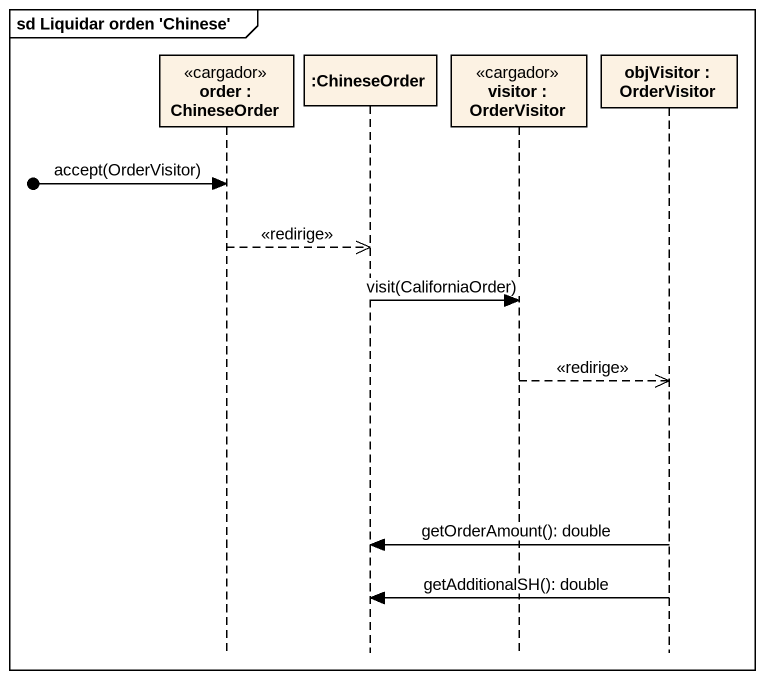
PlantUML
@startuml
mainframe sd Liquidar orden 'Chinese'
hide footbox
participant "order : ChineseOrder" as order <<cargador>>
participant ":ChineseOrder" as ChineseOrder
participant "visitor : OrderVisitor" as visitor <<cargador>>
participant "objVisitor : OrderVisitor" as objVisitor

[o-> order : accept(OrderVisitor)
order -->> ChineseOrder : <<redirige>>
ChineseOrder -> visitor : visit(CaliforniaOrder)
visitor -->> objVisitor : <<redirige>>
objVisitor -> ChineseOrder : getOrderAmount(): double
objVisitor -> ChineseOrder : getAdditionalSH(): double
@enduml
